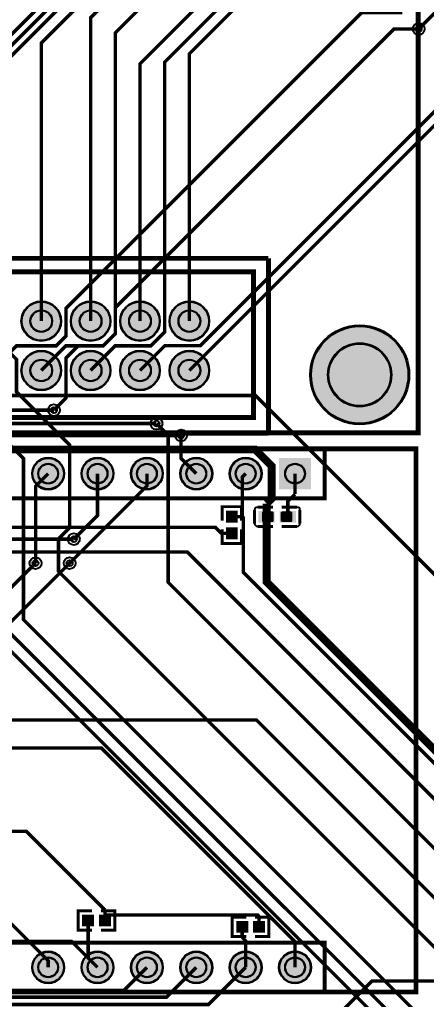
# Model space of a CAD drawing. Header units: millimetres. Extents: x 0 to 210, y -1 to 136.
# Drawn here: x 113.8 to 134.7, y 35.1 to 85.5 of the extents above; entities that cross this region are included whole.
import ezdxf

# ---------------------------------------------------------------- set-up
doc = ezdxf.new("R2010")
doc.units = ezdxf.units.MM
for name, color, linetype, true_color in [('BottomLayer', 7, 'Continuous', 0x0000ff), ('BottomSolderMaskLayer', 7, 'Continuous', 0xaa00ff), ('Hole', 7, 'Continuous', 0x222222), ('Multi-Layer', 7, 'Continuous', 0xc0c0c0), ('TopLayer', 7, 'Continuous', 0xff0000), ('TopPasteMaskLayer', 7, 'Continuous', 0x808080), ('TopSilkLayer', 7, 'Continuous', 0xffcc00), ('TopSolderMaskLayer', 7, 'Continuous', 0x800080)]:
    doc.layers.add(name, color=color, linetype=linetype, true_color=true_color)

msp = doc.modelspace()

# ---------------------------------------------------------------- hatches: boundary and pattern name
at = {"layer": 'BottomSolderMaskLayer'}
for points in [[(113.8840233680466, 69.95069850139703, 1), (115.9348234696468, 69.95069850139703, 1)], [(116.42402844805673, 69.95069850139703, 1), (118.47482854965693, 69.95069850139703, 1)], [(118.96403352806686, 69.95069850139703, 1), (121.01483362966707, 69.95069850139703, 1)], [(121.504038608077, 69.95069850139703, 1), (123.5548387096772, 69.95069850139703, 1)], [(128.74165608331202, 67.18590297180594, 1), (133.84325628651243, 67.18590297180594, 1)], [(113.8840233680466, 67.4106934213869, 1), (115.9348234696468, 67.4106934213869, 1)], [(116.42402844805673, 67.4106934213869, 1), (118.47482854965693, 67.4106934213869, 1)], [(118.96403352806686, 67.4106934213869, 1), (121.01483362966707, 67.4106934213869, 1)], [(121.504038608077, 67.4106934213869, 1), (123.5548387096772, 67.4106934213869, 1)], [(114.4401320802639, 62.10309880619752, 1), (116.09093218186409, 62.10309880619752, 1)], [(116.98013716027403, 62.10309880619752, 1), (118.63093726187422, 62.10309880619752, 1)], [(119.52014224028439, 62.10309880619752, 1), (121.17094234188458, 62.10309880619752, 1)], [(122.06014732029452, 62.10309880619752, 1), (123.71094742189472, 62.10309880619752, 1)], [(124.60015240030465, 62.10309880619752, 1), (126.25095250190485, 62.10309880619752, 1)], [(128.7908527558991, 61.290323400001625), (127.14005265429887, 61.290323400001625), (127.14005265429887, 62.915926651208224), (128.7908527558991, 62.915926651208224)], [(114.4401320802639, 36.70304800609597, 1), (116.09093218186409, 36.70304800609597, 1)], [(116.98013716027403, 36.70304800609597, 1), (118.63093726187422, 36.70304800609597, 1)], [(119.52014224028439, 36.70304800609597, 1), (121.17094234188458, 36.70304800609597, 1)], [(122.06014732029452, 36.70304800609597, 1), (123.71094742189472, 36.70304800609597, 1)], [(124.60015240030465, 36.70304800609597, 1), (126.25095250190485, 36.70304800609597, 1)], [(127.14015748031478, 36.70304800609597, 1), (128.790957581915, 36.70304800609597, 1)]]:
    msp.add_hatch(color=256, dxfattribs=at).paths.add_polyline_path(points)
at = {"layer": 'Multi-Layer'}
for points in [[(113.9094234188467, 69.95069850139703, 1), (115.9094234188467, 69.95069850139703, 1)], [(116.44942849885683, 69.95069850139703, 1), (118.44942849885683, 69.95069850139703, 1)], [(118.98943357886697, 69.95069850139703, 1), (120.98943357886697, 69.95069850139703, 1)], [(121.5294386588771, 69.95069850139703, 1), (123.5294386588771, 69.95069850139703, 1)], [(113.9094234188467, 67.4106934213869, 1), (115.9094234188467, 67.4106934213869, 1)], [(116.44942849885683, 67.4106934213869, 1), (118.44942849885683, 67.4106934213869, 1)], [(118.98943357886697, 67.4106934213869, 1), (120.98943357886697, 67.4106934213869, 1)], [(121.5294386588771, 67.4106934213869, 1), (123.5294386588771, 67.4106934213869, 1)], [(114.465532131064, 62.10309880619752, 1), (116.06553213106399, 62.10309880619752, 1)], [(117.00553721107413, 62.10309880619752, 1), (118.60553721107412, 62.10309880619752, 1)], [(119.54554229108449, 62.10309880619752, 1), (121.14554229108448, 62.10309880619752, 1)], [(122.08554737109462, 62.10309880619752, 1), (123.68554737109461, 62.10309880619752, 1)], [(124.62555245110475, 62.10309880619752, 1), (126.22555245110475, 62.10309880619752, 1)], [(128.7654559309119, 61.31572263144528), (127.16545593091178, 61.31572263144528), (127.16545593091178, 62.890525781051565), (128.7654559309119, 62.890525781051565)], [(114.465532131064, 36.70304800609597, 1), (116.06553213106399, 36.70304800609597, 1)], [(117.00553721107413, 36.70304800609597, 1), (118.60553721107412, 36.70304800609597, 1)], [(119.54554229108449, 36.70304800609597, 1), (121.14554229108448, 36.70304800609597, 1)], [(122.08554737109462, 36.70304800609597, 1), (123.68554737109461, 36.70304800609597, 1)], [(124.62555245110475, 36.70304800609597, 1), (126.22555245110475, 36.70304800609597, 1)], [(127.16555753111489, 36.70304800609597, 1), (128.7655575311149, 36.70304800609597, 1)]]:
    msp.add_hatch(color=256, dxfattribs=at).paths.add_polyline_path(points)
at = {"layer": 'TopLayer'}
for points in [[(124.9838455676911, 59.61049022098041), (124.44384048768075, 59.61049022098041), (124.44384048768075, 60.17612395224785), (124.9838455676911, 60.17612395224785)], [(126.90063500127008, 60.15212090424177), (126.90063500127008, 59.61211582423164), (126.1105410210821, 59.61211582423164), (126.1105410210821, 60.15212090424177)], [(127.20066040132087, 60.15212090424177), (127.20066040132087, 59.61211582423164), (127.99075438150862, 59.61211582423164), (127.99075438150862, 60.15212090424177)], [(124.9838455676911, 59.31046482092961), (124.44384048768075, 59.31046482092961), (124.44384048768075, 58.74483108966217), (124.9838455676911, 58.74483108966217)], [(117.60421640843265, 38.8450342900685), (117.60421640843265, 39.385039370078744), (117.03858267716532, 39.385039370078744), (117.03858267716532, 38.8450342900685)], [(117.90424180848345, 38.8450342900685), (117.90424180848345, 39.385039370078744), (118.46987553975077, 39.385039370078744), (118.46987553975077, 38.8450342900685)], [(125.52903225806426, 38.51483362966724), (125.52903225806426, 39.05483870967737), (124.96339852679694, 39.05483870967737), (124.96339852679694, 38.51483362966724)], [(125.82905765811506, 38.51483362966724), (125.82905765811506, 39.05483870967737), (126.39469138938284, 39.05483870967737), (126.39469138938284, 38.51483362966724)]]:
    msp.add_hatch(color=256, dxfattribs=at).paths.add_polyline_path(points)
at = {"layer": 'TopPasteMaskLayer'}
for points in [[(124.94384048768075, 59.5954787909576), (124.4838455676911, 59.5954787909576), (124.44384048768075, 59.63548387096773), (124.44384048768075, 60.13611887223783), (124.4838455676911, 60.17612395224785), (124.94384048768075, 60.17612395224785), (124.9838455676911, 60.13611887223783), (124.9838455676911, 59.63548387096773)], [(126.27066294132578, 59.657099314198604), (126.27066294132578, 60.10711201422407), (126.32067564135127, 60.157099314198604), (126.80066040132078, 60.157099314198604), (126.87066294132569, 60.10711201422407), (126.87066294132569, 59.657099314198604), (126.80066040132078, 59.60711201422396), (126.32067564135127, 59.60711201422396)], [(127.2306832613665, 59.657099314198604), (127.2306832613665, 60.10711201422407), (127.30066040132056, 60.157099314198604), (127.78067056134091, 60.157099314198604), (127.8306832613664, 60.10711201422407), (127.8306832613664, 59.657099314198604), (127.78067056134091, 59.60711201422396), (127.30066040132056, 59.60711201422396)], [(124.94384048768075, 59.32547625095242), (124.4838455676911, 59.32547625095242), (124.44384048768075, 59.28547117094229), (124.44384048768075, 58.7848361696723), (124.4838455676911, 58.74483108966217), (124.94384048768075, 58.74483108966217), (124.9838455676911, 58.7848361696723), (124.9838455676911, 59.28547117094229)], [(117.61922783845557, 38.885039370078744), (117.61922783845557, 39.3450342900685), (117.57922275844544, 39.385039370078744), (117.07858775717523, 39.385039370078744), (117.03858267716532, 39.3450342900685), (117.03858267716532, 38.885039370078744), (117.07858775717523, 38.8450342900685), (117.57922275844544, 38.8450342900685)], [(117.88923037846075, 38.885039370078744), (117.88923037846075, 39.3450342900685), (117.92923545847066, 39.385039370078744), (118.42987045974087, 39.385039370078744), (118.46987553975077, 39.3450342900685), (118.46987553975077, 38.885039370078744), (118.42987045974087, 38.8450342900685), (117.92923545847066, 38.8450342900685)], [(125.54404368808741, 38.55483870967737), (125.54404368808741, 39.01483362966724), (125.50403860807705, 39.05483870967737), (125.0034036068073, 39.05483870967737), (124.96339852679694, 39.01483362966724), (124.96339852679694, 38.55483870967737), (125.0034036068073, 38.51483362966724), (125.50403860807705, 38.51483362966724)], [(125.81404622809237, 38.55483870967737), (125.81404622809237, 39.01483362966724), (125.8540513081025, 39.05483870967737), (126.35468630937248, 39.05483870967737), (126.39469138938284, 39.01483362966724), (126.39469138938284, 38.55483870967737), (126.35468630937248, 38.51483362966724), (125.8540513081025, 38.51483362966724)]]:
    msp.add_hatch(color=256, dxfattribs=at).paths.add_polyline_path(points)
at = {"layer": 'TopSolderMaskLayer'}
for points in [[(113.8840233680466, 69.95069850139703, 1), (115.9348234696468, 69.95069850139703, 1)], [(116.42402844805673, 69.95069850139703, 1), (118.47482854965693, 69.95069850139703, 1)], [(118.96403352806686, 69.95069850139703, 1), (121.01483362966707, 69.95069850139703, 1)], [(121.504038608077, 69.95069850139703, 1), (123.5548387096772, 69.95069850139703, 1)], [(128.74165608331202, 67.18590297180594, 1), (133.84325628651243, 67.18590297180594, 1)], [(113.8840233680466, 67.4106934213869, 1), (115.9348234696468, 67.4106934213869, 1)], [(116.42402844805673, 67.4106934213869, 1), (118.47482854965693, 67.4106934213869, 1)], [(118.96403352806686, 67.4106934213869, 1), (121.01483362966707, 67.4106934213869, 1)], [(121.504038608077, 67.4106934213869, 1), (123.5548387096772, 67.4106934213869, 1)], [(114.4401320802639, 62.10309880619752, 1), (116.09093218186409, 62.10309880619752, 1)], [(116.98013716027403, 62.10309880619752, 1), (118.63093726187422, 62.10309880619752, 1)], [(119.52014224028439, 62.10309880619752, 1), (121.17094234188458, 62.10309880619752, 1)], [(122.06014732029452, 62.10309880619752, 1), (123.71094742189472, 62.10309880619752, 1)], [(124.60015240030465, 62.10309880619752, 1), (126.25095250190485, 62.10309880619752, 1)], [(128.7908527558991, 61.290323400001625), (127.14005265429887, 61.290323400001625), (127.14005265429887, 62.915926651208224), (128.7908527558991, 62.915926651208224)], [(125.00809366288695, 59.58388587802574), (124.4195923924849, 59.58388587802574), (124.4195923924849, 60.202730684671224), (125.00809366288695, 60.202730684671224)], [(126.92603668519882, 60.177520955041814), (126.92603668519882, 59.58671577343159), (126.08514260341076, 59.58671577343159), (126.08514260341076, 60.177520955041814)], [(127.1752587173919, 60.177520955041814), (127.1752587173919, 59.58671577343159), (128.01615279917996, 59.58671577343159), (128.01615279917996, 60.177520955041814)], [(125.00809366288695, 59.33706916388428), (124.4195923924849, 59.33706916388428), (124.4195923924849, 58.71822435723891), (125.00809366288695, 58.71822435723891)], [(117.62961417813267, 38.81963423926845), (117.62961417813267, 39.41043942087879), (117.01318262636505, 39.41043942087879), (117.01318262636505, 38.81963423926845)], [(117.87884403878365, 38.81963423926845), (117.87884403878365, 39.41043942087879), (118.49527559055105, 39.41043942087879), (118.49527559055105, 38.81963423926845)], [(125.55443002776428, 38.48943357886719), (125.55443002776428, 39.080238760477414), (124.93799847599666, 39.080238760477414), (124.93799847599666, 38.48943357886719)], [(125.80365988841527, 38.48943357886719), (125.80365988841527, 39.080238760477414), (126.42009144018289, 39.080238760477414), (126.42009144018289, 38.48943357886719)], [(114.4401320802639, 36.70304800609597, 1), (116.09093218186409, 36.70304800609597, 1)], [(116.98013716027403, 36.70304800609597, 1), (118.63093726187422, 36.70304800609597, 1)], [(119.52014224028439, 36.70304800609597, 1), (121.17094234188458, 36.70304800609597, 1)], [(122.06014732029452, 36.70304800609597, 1), (123.71094742189472, 36.70304800609597, 1)], [(124.60015240030465, 36.70304800609597, 1), (126.25095250190485, 36.70304800609597, 1)], [(127.14015748031478, 36.70304800609597, 1), (128.790957581915, 36.70304800609597, 1)]]:
    msp.add_hatch(color=256, dxfattribs=at).paths.add_polyline_path(points)

# ---------------------------------------------------------------- linework, layer by layer
at = {"layer": 'BottomLayer', "const_width": 0.17780035560071122}
for points in [[(138.2266954533909, 103.14869189738374), (131.83528067056113, 103.14869189738374), (103.47942595885183, 74.79283718567433), (103.47942595885183, 68.68082296164596), (102.20942341884665, 67.41082042164089)], [(138.2266954533909, 100.60868681737361), (129.85229870459716, 100.60868681737361), (106.02070104140194, 76.77708915417838), (106.02070104140194, 68.68209296418581), (104.74942849885679, 67.41082042164089)], [(140.76670053340104, 100.60868681737361), (142.32423164846318, 99.05115570231135), (142.32423164846318, 97.21651003302009), (142.33921767843526, 97.20152400304801), (142.33921767843526, 87.2205740411481), (122.52946405892794, 67.41082042164089)], [(138.2266954533909, 98.06868173736348), (127.84798069596127, 98.06868173736348), (108.53886207772393, 78.75956311912626), (108.53886207772393, 74.50988061976125), (108.56096012192006, 74.48778257556512), (108.56096012192006, 68.68234696469392), (107.28943357886692, 67.41082042164089)], [(140.76670053340104, 98.06868173736348), (141.98158496317, 96.85379730759462), (141.98158496317, 87.57820675641346), (123.08547117094236, 68.68209296418581), (121.26073152146296, 68.68209296418581), (119.98945897891781, 67.41082042164089)], [(140.76670053340104, 95.52867665735334), (139.46647193294393, 94.22844805689601), (132.21424942849876, 94.22844805689601), (121.25946151892299, 83.27366014732024), (121.25946151892299, 69.39583439166881), (120.54445008890002, 68.68082296164596), (118.71945643891263, 68.68082296164596), (117.44945389890768, 67.41082042164089)], [(114.90944881889754, 69.95082550165102), (114.90944881889754, 84.25232410464821), (125.46215392430781, 94.80502921005836)], [(115.56324612649223, 65.37018034036066), (116.17970535941072, 65.98663957327915), (116.17970535941072, 68.05242570485143), (116.80784861569714, 68.68056896113785), (118.09258318516618, 68.68056896113785), (118.71971043942085, 69.30769621539241), (118.71971043942085, 84.78191516383038), (128.76339852679712, 94.82560325120653)], [(131.33058166116325, 94.5304546609093), (119.98945897891781, 83.18933197866397), (119.98945897891781, 69.95082550165102)], [(117.44945389890768, 69.95082550165102), (117.44945389890768, 85.55763271526541), (124.7169164338327, 92.82509525019054)], [(140.76670053340104, 92.9886715773431), (140.76670053340104, 91.4242824485649), (134.32524765049538, 84.98282956565913)], [(122.52946405892794, 69.95082550165102), (122.52946405892794, 83.70139700279401), (130.03035306070592, 91.20228600457199)], [(109.11214122428237, 74.81112522225044), (111.10096520193042, 72.8223012446025), (111.10096520193042, 69.35671831343666), (111.77660655321301, 68.68107696215384), (112.93967487934947, 68.68107696215384), (113.63792227584463, 67.98282956565913), (113.63792227584463, 66.31226822453641), (116.37376174752353, 63.57642875285751), (116.37376174752353, 59.330556261112406), (115.795402590805, 58.75219710439421), (115.795402590805, 57.07604775209552), (138.2266954533909, 34.64475488950984)], [(134.2172974345949, 32.104749809499594), (106.21907543815064, 60.10297180594364), (106.21907543815064, 62.6411988823977), (103.47942595885183, 65.38084836169674), (103.47942595885183, 68.05496570993148), (104.74942849885679, 69.32496824993655), (104.74942849885679, 69.95082550165102)], [(107.28943357886692, 69.95082550165102), (107.28943357886692, 69.32496824993655), (106.01943103886197, 68.05496570993148), (106.01943103886197, 64.39735839471678), (106.57670815341635, 63.84008128016262), (106.57670815341635, 60.634086868173654), (137.64605029210043, 29.564744729489462), (138.2266954533909, 29.564744729489462)], [(109.82943865887705, 69.95082550165102), (111.09944119888223, 68.68082296164596), (111.09944119888223, 65.78242316484636), (113.99377698755393, 62.88808737617478), (113.99377698755393, 54.59395478790964), (137.750444500889, 30.837287274574464), (138.66332232664467, 30.837287274574464), (139.4951739903479, 30.00543561087113), (139.4951739903479, 28.29321818643632), (138.2266954533909, 27.02473964947933)], [(120.8378206756413, 64.67955295910588), (121.44132588265165, 64.0760477520954), (121.44132588265165, 56.51013462026924), (138.2266954533909, 39.724765049530106)], [(122.88557277114546, 62.10322580645163), (122.1007112014222, 62.88808737617478), (122.1007112014222, 64.0671577343154)], [(115.26555753111484, 62.10322580645163), (114.61709423418824, 61.45476250952504), (114.61709423418824, 57.49565659131315)], [(120.34556769113533, 62.10322580645163), (120.34556769113533, 61.47254254508505), (116.3686817373632, 57.49565659131315)], [(117.80556261112497, 62.10322580645163), (117.80556261112497, 59.951587503175006), (116.58407416814816, 58.7300990601982)], [(117.80556261112497, 36.703175006349966), (116.4664719329437, 38.042265684531344), (113.26428752857487, 38.042265684531344)]]:
    msp.add_lwpolyline(points, dxfattribs=at)
at = {"layer": 'BottomSolderMaskLayer'}
for centre, radius in [((114.9094234188467, 69.95069850139703), 1.0254000508001015), ((117.44942849885683, 69.95069850139703), 1.0254000508001015), ((119.98943357886697, 69.95069850139703), 1.0254000508001015), ((122.5294386588771, 69.95069850139703), 1.0254000508001015), ((114.9094234188467, 69.95069850139703), 0.5639830505467464), ((117.44942849885683, 69.95069850139703), 0.5639830505467464), ((119.98943357886697, 69.95069850139703), 0.5639830505467464), ((122.5294386588771, 69.95069850139703), 0.5639830505467464), ((131.29245618491223, 67.18590297180594), 2.550800101600203), ((131.29161798323594, 67.18585217170425), 1.63251206502413), ((114.9094234188467, 67.4106934213869), 1.0254000508001015), ((117.44942849885683, 67.4106934213869), 1.0254000508001015), ((119.98943357886697, 67.4106934213869), 1.0254000508001015), ((122.5294386588771, 67.4106934213869), 1.0254000508001015), ((114.9094234188467, 67.4106934213869), 0.5639830505467464), ((117.44942849885683, 67.4106934213869), 0.5639830505467464), ((119.98943357886697, 67.4106934213869), 0.5639830505467464), ((122.5294386588771, 67.4106934213869), 0.5639830505467464), ((115.26553213106399, 62.10309880619752), 0.8254000508001016), ((115.26543053086084, 62.10312420624837), 0.5158750317500634), ((117.80553721107412, 62.10309880619752), 0.8254000508001016), ((117.80543561087097, 62.10312420624837), 0.5158750317500634), ((120.34554229108448, 62.10309880619752), 0.8254000508001016), ((120.3454406908811, 62.10312420624837), 0.5158750317500634), ((122.88554737109462, 62.10309880619752), 0.8254000508001016), ((122.88544577089147, 62.10312420624837), 0.5158750317500634), ((125.42555245110475, 62.10309880619752), 0.8254000508001016), ((125.4254508509016, 62.10312420624837), 0.5158750317500634), ((127.96545593091173, 62.10312420624837), 0.5158750317500634), ((115.26553213106399, 36.70304800609597), 0.8254000508001016), ((117.80553721107412, 36.70304800609597), 0.8254000508001016), ((120.34554229108448, 36.70304800609597), 0.8254000508001016), ((122.88554737109462, 36.70304800609597), 0.8254000508001016), ((125.42555245110475, 36.70304800609597), 0.8254000508001016), ((127.96555753111488, 36.70304800609597), 0.8254000508001016), ((115.26543053086084, 36.703073406146814), 0.5158750317500634), ((117.80543561087097, 36.703073406146814), 0.5158750317500634), ((120.3454406908811, 36.703073406146814), 0.5158750317500634), ((122.88544577089147, 36.703073406146814), 0.5158750317500634), ((125.4254508509016, 36.703073406146814), 0.5158750317500634), ((127.96545593091173, 36.703073406146814), 0.5158750317500634)]:
    msp.add_circle(centre, radius, dxfattribs=at)
at = {"layer": 'Hole'}
for centre in [(134.32522225044454, 84.98270256540513), (115.56322072644139, 65.37005334010667), (120.83779527559045, 64.67942595885188), (122.10068580137158, 64.0670307340614), (116.58404876809755, 58.72997205994409), (114.6170688341374, 57.49552959105915), (116.36865633731259, 57.49552959105915)]:
    msp.add_circle(centre, 0.15240030480060962, dxfattribs=at)
at = {"layer": 'Multi-Layer'}
for centre, radius in [((134.32522225044454, 84.98270256540513), 0.30480060960121924), ((114.9094234188467, 69.95069850139703), 1), ((117.44942849885683, 69.95069850139703), 1), ((119.98943357886697, 69.95069850139703), 1), ((122.5294386588771, 69.95069850139703), 1), ((114.9094234188467, 69.95069850139703), 0.5500127000254001), ((117.44942849885683, 69.95069850139703), 0.5500127000254001), ((119.98943357886697, 69.95069850139703), 0.5500127000254001), ((122.5294386588771, 69.95069850139703), 0.5500127000254001), ((131.29245618491223, 67.18590297180594), 2.5), ((131.29161798323594, 67.18585217170425), 1.6), ((114.9094234188467, 67.4106934213869), 1), ((117.44942849885683, 67.4106934213869), 1), ((119.98943357886697, 67.4106934213869), 1), ((122.5294386588771, 67.4106934213869), 1), ((114.9094234188467, 67.4106934213869), 0.5500127000254001), ((117.44942849885683, 67.4106934213869), 0.5500127000254001), ((119.98943357886697, 67.4106934213869), 0.5500127000254001), ((122.5294386588771, 67.4106934213869), 0.5500127000254001), ((115.56322072644139, 65.37005334010667), 0.30480060960121924), ((120.83779527559045, 64.67942595885188), 0.30480060960121924), ((122.10068580137158, 64.0670307340614), 0.30480060960121924), ((115.26553213106399, 62.10309880619752), 0.8), ((115.26543053086084, 62.10312420624837), 0.5), ((117.80553721107412, 62.10309880619752), 0.8), ((117.80543561087097, 62.10312420624837), 0.5), ((120.34554229108448, 62.10309880619752), 0.8), ((120.3454406908811, 62.10312420624837), 0.5), ((122.88554737109462, 62.10309880619752), 0.8), ((122.88544577089147, 62.10312420624837), 0.5), ((125.42555245110475, 62.10309880619752), 0.8), ((125.4254508509016, 62.10312420624837), 0.5), ((127.96545593091173, 62.10312420624837), 0.5), ((116.58404876809755, 58.72997205994409), 0.30480060960121924), ((114.6170688341374, 57.49552959105915), 0.30480060960121924), ((116.36865633731259, 57.49552959105915), 0.30480060960121924), ((115.26553213106399, 36.70304800609597), 0.8), ((117.80553721107412, 36.70304800609597), 0.8), ((120.34554229108448, 36.70304800609597), 0.8), ((122.88554737109462, 36.70304800609597), 0.8), ((125.42555245110475, 36.70304800609597), 0.8), ((127.96555753111488, 36.70304800609597), 0.8), ((115.26543053086084, 36.703073406146814), 0.5), ((117.80543561087097, 36.703073406146814), 0.5), ((120.3454406908811, 36.703073406146814), 0.5), ((122.88544577089147, 36.703073406146814), 0.5), ((125.4254508509016, 36.703073406146814), 0.5), ((127.96545593091173, 36.703073406146814), 0.5)]:
    msp.add_circle(centre, radius, dxfattribs=at)
at = {"layer": 'TopLayer'}
for points, const_width in [([(133.48780797561585, 85.8268732537465), (131.3986537973076, 85.8268732537465), (116.1794513589025, 70.60767081534163), (116.1794513589025, 69.18653797307593), (115.67373634747264, 68.68082296164596), (113.63944627889236, 68.68082296164596), (112.36944373888741, 67.41082042164089)], 0.17780035560071122), ([(134.32524765049538, 84.98282956565913), (133.06159512319005, 84.98282956565913), (118.71818643637266, 70.63942087884175), (118.71818643637266, 69.3089662179325), (118.09004318008624, 68.68082296164596), (116.1794513589025, 68.68082296164596), (114.90944881889754, 67.41082042164089)], 0.17780035560071122), ([(95.91554483108962, 79.27188214376417), (95.91554483108962, 76.77226314452628), (93.31940563881108, 74.17612395224785), (93.31940563881108, 66.7011430022859), (94.24599949199887, 65.77454914909833), (95.17310134620243, 65.77454914909833), (96.88023876047737, 64.06741173482351), (122.1007112014222, 64.06741173482351), (122.1007112014222, 64.0671577343154)], 0.17780035560071122), ([(97.12941325882639, 69.95082550165102), (98.39789179578361, 68.68234696469392), (107.86626873253726, 68.68234696469392), (108.55791211582414, 67.99070358140716), (108.55791211582414, 66.84719329438656), (110.7255524511047, 64.67955295910588), (120.8378206756413, 64.67955295910588)], 0.17780035560071122), ([(112.36944373888741, 69.95082550165102), (111.09944119888223, 68.68082296164596), (111.09944119888223, 66.6465328930658), (111.62115824231637, 66.12481584963166), (125.93129286258568, 66.12481584963166), (146.89598679197366, 45.160121920243796), (146.89598679197366, 43.357480314960526)], 0.17780035560071122), ([(115.56324612649223, 65.37018034036066), (111.8700787401574, 65.37018034036066), (109.82943865887705, 67.41082042164089)], 0.17780035560071122), ([(94.94551689103355, 62.10322580645163), (96.18910337820648, 63.346812293624566), (125.9112268224535, 63.346812293624566), (126.75857251714501, 62.49946659893317), (126.75857251714501, 60.81188722377442), (126.50558801117609, 60.55890271780538)], 0.40640081280162565), ([(125.4255778511556, 62.10322580645163), (125.25082550165075, 61.928473456946904), (125.25082550165075, 59.89342138684276)], 0.17780035560071122), ([(127.96558293116573, 62.10322580645163), (127.96558293116573, 61.048869697739406)], 0.17780035560071122), ([(127.96558293116573, 61.048869697739406), (127.5957581915161, 60.67904495808989), (127.5957581915161, 59.8822453644907)], 0.17780035560071122), ([(126.50558801117609, 59.8822453644907), (126.50558801117609, 60.55890271780538)], 0.40640081280162565), ([(140.76670053340104, 42.26477012954024), (126.50558801117609, 56.5258826517653), (126.50558801117609, 59.8822453644907)], 0.40640081280162565), ([(124.71386842773677, 59.89342138684276), (125.25082550165075, 59.89342138684276)], 0.17780035560071122), ([(130.30797561595114, 34.38897637795276), (131.92316484632966, 36.004165608331164), (138.8649987299973, 36.004165608331164), (139.47993395986782, 36.619100838201575), (139.47993395986782, 42.84998729997449), (125.30721361442716, 57.02270764541527), (125.30721361442716, 59.83703327406647), (125.25082550165075, 59.89342138684276)], 0.17780035560071122), ([(124.17691135382256, 59.02778765557525), (123.86271272542535, 59.341986283972574), (109.09182118364242, 59.341986283972574)], 0.17780035560071122), ([(124.71386842773677, 59.02778765557525), (124.17691135382256, 59.02778765557525)], 0.17780035560071122), ([(116.58407416814816, 58.7300990601982), (100.02552705105404, 58.7300990601982), (96.28308356616708, 54.98765557531112), (95.86449072898131, 54.98765557531112), (87.36410972821932, 46.48727457454913), (75.63004826009637, 46.48727457454913)], 0.17780035560071122), ([(138.2266954533909, 42.26477012954024), (122.41948183896352, 58.071983743967394), (111.10706121412227, 58.071983743967394), (111.05524511048998, 58.02016764033533)], 0.17780035560071122), ([(114.61709423418824, 57.49565659131315), (108.08699517399032, 50.965557531114996), (93.14592329184643, 50.965557531114996), (86.75654051308084, 44.576174752349516), (68.69608839217653, 44.576174752349516)], 0.17780035560071122), ([(116.3686817373632, 57.49565659131315), (108.91910083820153, 50.04607569215136), (94.83832867665728, 50.04607569215136), (93.45529591059153, 48.663042926085836)], 0.17780035560071122), ([(127.96558293116573, 36.703175006349966), (127.96558293116573, 38.0252476504952), (118.00241300482594, 47.988417576835104), (93.14922529845035, 47.988417576835104), (92.88176276352533, 48.255880111760234), (92.88176276352533, 49.46644653289309)], 0.17780035560071122), ([(101.55664211328417, 49.42453644907289), (125.98691897383787, 49.42453644907289), (138.2266954533909, 37.18475996951997)], 0.17780035560071122), ([(118.18707137414276, 39.65212090424177), (114.14414528829047, 43.69504699009394), (97.22948945897883, 43.69504699009394)], 0.17780035560071122), ([(115.26555753111484, 36.703175006349966), (115.26555753111484, 37.0445516891034), (109.95212090424161, 42.35798831597663), (93.76492252984485, 42.35798831597663), (93.3651257302513, 42.75778511557019), (88.76619253238505, 42.75778511557019), (88.69583439166877, 42.82814325628647), (88.22059944119883, 42.82814325628647), (88.15024130048255, 42.75778511557019), (72.71513843027674, 42.75778511557019), (70.15455930911844, 40.19720599441189)], 0.17780035560071122), ([(120.34556769113533, 36.703175006349966), (119.1664973329946, 35.524104648209345), (104.6625603251207, 35.524104648209345), (103.83553467106913, 36.35113030226057), (103.83553467106913, 37.06182372364742), (100.70015240030466, 40.19720599441189), (80.3145796291592, 40.19720599441189)], 0.17780035560071122), ([(118.18707137414276, 39.39888239776474), (118.18707137414276, 39.65212090424177)], 0.17780035560071122), ([(118.18707137414276, 39.115163830327674), (118.18707137414276, 39.39888239776474)], 0.17780035560071122), ([(118.18707137414276, 39.39888239776474), (126.03492506985003, 39.39888239776474), (126.11188722377437, 39.321920243840395)], 0.17780035560071122), ([(126.11188722377437, 38.7849631699263), (126.11188722377437, 39.321920243840395)], 0.17780035560071122), ([(117.80556261112497, 36.703175006349966), (117.32143764287525, 37.18729997459991), (117.32143764287525, 39.115163830327674)], 0.17780035560071122), ([(125.24625349250687, 38.7849631699263), (125.24625349250687, 38.24800609601209)], 0.17780035560071122), ([(122.88557277114546, 36.703175006349966), (121.34886969773925, 35.16647193294375), (101.00723901447782, 35.16647193294375), (100.84112268224521, 35.33258826517647), (99.69202438404864, 35.33258826517647), (98.75552451104886, 36.269088138176244), (98.75552451104886, 36.95463550927104), (97.47917195834384, 38.23098806197606), (80.88836677673339, 38.23098806197606), (80.3145796291592, 37.657200914401756)], 0.17780035560071122), ([(125.24625349250687, 38.24800609601209), (125.4255778511556, 38.06868173736348), (125.4255778511556, 36.703175006349966)], 0.17780035560071122), ([(125.4255778511556, 36.703175006349966), (123.51625603251205, 34.79385318770642), (100.87439674879352, 34.79385318770642), (100.69304038608061, 34.975209550419095), (97.70243840487683, 34.975209550419095), (96.23304546609097, 36.444602489204954), (96.23304546609097, 37.119227838455686), (95.47942595885183, 37.87284734569471), (82.27825755651497, 37.87284734569471), (80.92849885699775, 36.52308864617726), (78.90868681737356, 36.52308864617726), (77.77457454914907, 37.657200914401756)], 0.17780035560071122)]:
    msp.add_lwpolyline(points, dxfattribs=dict(at, const_width=const_width))
at = {"layer": 'TopSilkLayer', "const_width": 0.25400050800101603}
for points in [[(134.29626619253213, 64.20121920243832), (28.09639319278631, 64.20121920243832), (28.09639319278631, 135.5662433324867), (134.29626619253213, 135.5662433324867), (134.29626619253213, 64.20121920243832)], [(83.66736093472173, 72.49070358140716), (125.83144526289038, 72.49070358140716), (125.83144526289038, 64.99768859537721), (83.66736093472173, 64.99768859537721), (83.66736093472173, 72.49070358140716)], [(82.62646685293362, 63.3731013462027), (134.18856997713988, 63.3731013462027), (134.18856997713988, 35.4330454660909), (82.62646685293362, 35.4330454660909), (82.62646685293362, 63.3731013462027)]]:
    msp.add_lwpolyline(points, close=True, dxfattribs=at)
at = {"layer": 'TopSilkLayer'}
for points, const_width in [([(126.59944119888223, 73.18158496316983), (84.59954279908538, 73.18158496316983), (82.89936499872988, 73.18158496316983)], 0.25400050800101603), ([(126.59944119888223, 73.18158496316983), (126.59944119888223, 64.18069596139196)], 0.25400050800101603), ([(126.59944119888223, 64.18069596139196), (82.89936499872988, 64.18069596139196)], 0.25400050800101603), ([(127.33045466090925, 60.8331216662433), (129.4894589789178, 60.8331216662433), (129.4894589789178, 63.37312674625355), (90.88138176276334, 63.37312674625355), (90.88138176276334, 60.8331216662433), (91.13538227076447, 60.8331216662433)], 0.20320040640081283), ([(91.13538227076447, 60.8331216662433), (127.33045466090925, 60.8331216662433)], 0.20299974599949203), ([(125.21244602489196, 59.68669037338077), (125.21244602489196, 60.40472440944882), (124.21524003048012, 60.40472440944882), (124.21524003048012, 59.68669037338077)], 0.15240030480060962), ([(125.88194056388102, 60.22832105664213), (125.88194056388102, 59.535915671831276)], 0.15240030480060962), ([(126.82443484886971, 60.38072136144274), (126.03434086868174, 60.38072136144274)], 0.15240030480060962), ([(127.27686055372101, 60.38072136144274), (128.06695453390898, 60.38072136144274)], 0.15240030480060962), ([(128.21935483870948, 60.22832105664213), (128.21935483870948, 59.535915671831276)], 0.15240030480060962), ([(125.21244602489196, 59.23426466852936), (125.21244602489196, 58.516230632461316), (124.21524003048012, 58.516230632461316), (124.21524003048012, 59.23426466852936)], 0.15240030480060962), ([(126.03434086868174, 59.38351536703067), (126.82443484886971, 59.38351536703067)], 0.15240030480060962), ([(128.06695453390898, 59.38351536703067), (127.27686055372101, 59.38351536703067)], 0.15240030480060962), ([(117.52801625603229, 38.616433832867756), (116.80998221996424, 38.616433832867756), (116.80998221996424, 39.61363982727971), (117.52801625603229, 39.61363982727971)], 0.15240030480060962), ([(117.98044196088381, 38.616433832867756), (118.69847599695186, 38.616433832867756), (118.69847599695186, 39.61363982727971), (117.98044196088381, 39.61363982727971)], 0.15240030480060962), ([(125.4528321056639, 38.28623317246638), (124.73479806959608, 38.28623317246638), (124.73479806959608, 39.28343916687834), (125.4528321056639, 39.28343916687834)], 0.15240030480060962), ([(125.90525781051542, 38.28623317246638), (126.62329184658347, 38.28623317246638), (126.62329184658347, 39.28343916687834), (125.90525781051542, 39.28343916687834)], 0.15240030480060962), ([(93.0403860807719, 37.97307594615188), (90.88138176276334, 37.97307594615188), (90.88138176276334, 35.43307086614175), (129.4894589789178, 35.43307086614175), (129.4894589789178, 37.97307594615188), (129.23545847091668, 37.97307594615188)], 0.20320040640081283), ([(129.23545847091668, 37.97307594615188), (93.0403860807719, 37.97307594615188)], 0.20299974599949203)]:
    msp.add_lwpolyline(points, dxfattribs=dict(at, const_width=const_width))
for centre, start, end in [((126.03434086868174, 60.22832105664202), 90, 179.99999999999133), ((128.06695453390898, 60.22832105664202), 0, 90), ((126.03434086868174, 59.535915671831276), 180, 270), ((128.06695453390898, 59.535915671831276), 270, 0)]:
    msp.add_arc(centre, 0.15240030480060962, start, end, dxfattribs=at)
at = {"layer": 'TopSolderMaskLayer'}
for centre, radius in [((114.9094234188467, 69.95069850139703), 1.0254000508001015), ((117.44942849885683, 69.95069850139703), 1.0254000508001015), ((119.98943357886697, 69.95069850139703), 1.0254000508001015), ((122.5294386588771, 69.95069850139703), 1.0254000508001015), ((114.9094234188467, 69.95069850139703), 0.5639830505467464), ((117.44942849885683, 69.95069850139703), 0.5639830505467464), ((119.98943357886697, 69.95069850139703), 0.5639830505467464), ((122.5294386588771, 69.95069850139703), 0.5639830505467464), ((131.29245618491223, 67.18590297180594), 2.550800101600203), ((131.29161798323594, 67.18585217170425), 1.63251206502413), ((114.9094234188467, 67.4106934213869), 1.0254000508001015), ((117.44942849885683, 67.4106934213869), 1.0254000508001015), ((119.98943357886697, 67.4106934213869), 1.0254000508001015), ((122.5294386588771, 67.4106934213869), 1.0254000508001015), ((114.9094234188467, 67.4106934213869), 0.5639830505467464), ((117.44942849885683, 67.4106934213869), 0.5639830505467464), ((119.98943357886697, 67.4106934213869), 0.5639830505467464), ((122.5294386588771, 67.4106934213869), 0.5639830505467464), ((115.26553213106399, 62.10309880619752), 0.8254000508001016), ((115.26543053086084, 62.10312420624837), 0.5158750317500634), ((117.80553721107412, 62.10309880619752), 0.8254000508001016), ((117.80543561087097, 62.10312420624837), 0.5158750317500634), ((120.34554229108448, 62.10309880619752), 0.8254000508001016), ((120.3454406908811, 62.10312420624837), 0.5158750317500634), ((122.88554737109462, 62.10309880619752), 0.8254000508001016), ((122.88544577089147, 62.10312420624837), 0.5158750317500634), ((125.42555245110475, 62.10309880619752), 0.8254000508001016), ((125.4254508509016, 62.10312420624837), 0.5158750317500634), ((127.96545593091173, 62.10312420624837), 0.5158750317500634), ((115.26553213106399, 36.70304800609597), 0.8254000508001016), ((117.80553721107412, 36.70304800609597), 0.8254000508001016), ((120.34554229108448, 36.70304800609597), 0.8254000508001016), ((122.88554737109462, 36.70304800609597), 0.8254000508001016), ((125.42555245110475, 36.70304800609597), 0.8254000508001016), ((127.96555753111488, 36.70304800609597), 0.8254000508001016), ((115.26543053086084, 36.703073406146814), 0.5158750317500634), ((117.80543561087097, 36.703073406146814), 0.5158750317500634), ((120.3454406908811, 36.703073406146814), 0.5158750317500634), ((122.88544577089147, 36.703073406146814), 0.5158750317500634), ((125.4254508509016, 36.703073406146814), 0.5158750317500634), ((127.96545593091173, 36.703073406146814), 0.5158750317500634)]:
    msp.add_circle(centre, radius, dxfattribs=at)

doc.saveas('drawing.dxf')
